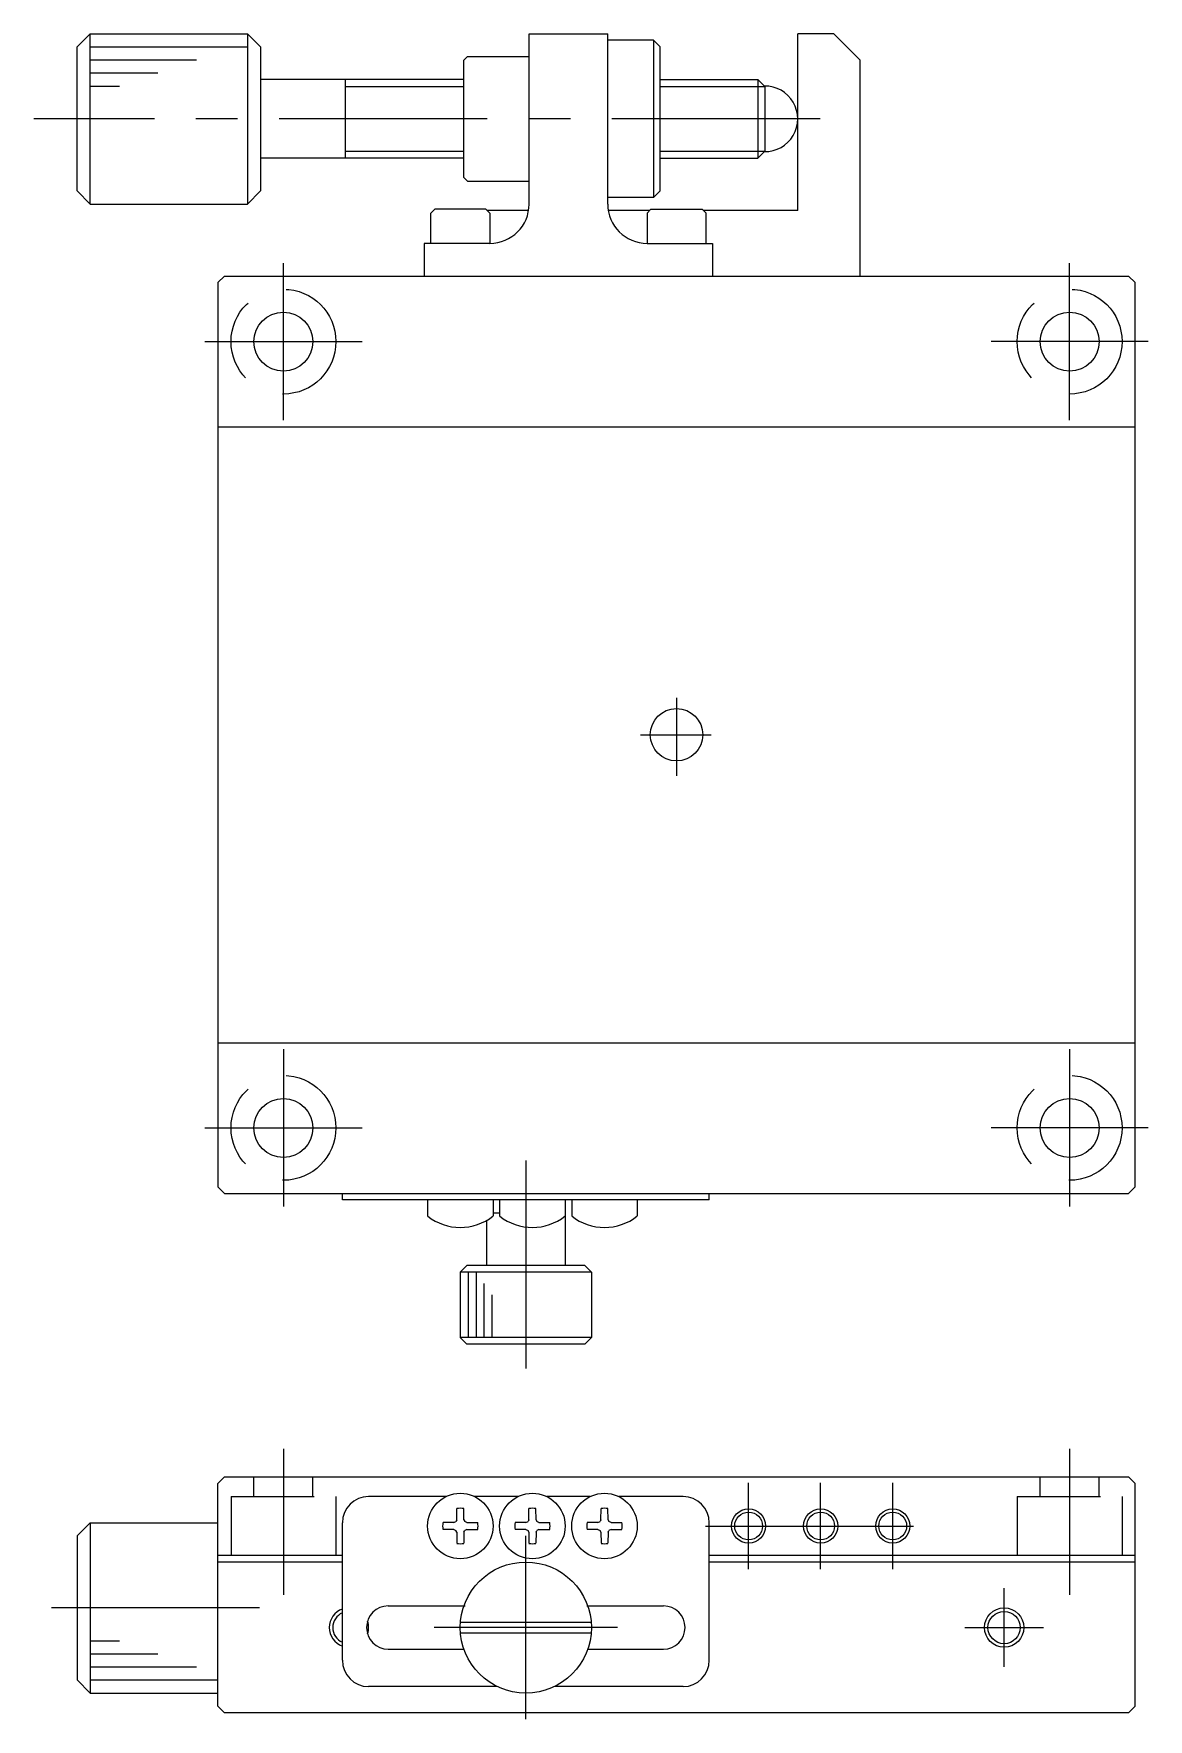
# Model space of a CAD drawing. Extents: x -1 to 207, y -8 to 292.
# Drawn here: x 54.6 to 139.7, y 163.2 to 291.9 of the extents above; entities that cross this region are included whole.
import ezdxf

# ---------------------------------------------------------------- set-up
doc = ezdxf.new("R2010")
doc.units = 0
doc.header["$LTSCALE"] = 0.5
doc.linetypes.add('CENTER', pattern=[50.8, 31.75, -6.35, 6.35, -6.35])
doc.linetypes.add('DASHED', pattern=[19.05, 12.7, -6.35])
for name, color, linetype in [('MSM_CENTER', 1, 'CENTER'), ('MSM_CONTINUOUS', 7, 'CONTINUOUS'), ('MSM_DASHED', 4, 'DASHED'), ('MSM_NARROW', 5, 'CONTINUOUS')]:
    doc.layers.add(name, color=color, linetype=linetype)

msp = doc.modelspace()

# ---------------------------------------------------------------- linework, layer by layer
at = {"layer": 'MSM_CENTER'}
for p, q in [((114.64, 285.37), (54.63, 285.37)), ((73.69, 262.37), (73.69, 274.37)), ((133.69, 262.37), (133.69, 274.37)), ((67.69, 268.37), (79.69, 268.37)), ((139.69, 268.37), (127.69, 268.37)), ((103.69, 241.18), (103.69, 235.23)), ((100.94, 238.37), (106.34, 238.37)), ((73.69, 214.37), (73.69, 202.37)), ((133.69, 214.37), (133.69, 202.37)), ((67.69, 208.37), (79.69, 208.37)), ((139.69, 208.37), (127.69, 208.37)), ((92.19, 205.89), (92.19, 188)), ((73.69, 183.87), (73.69, 172.74)), ((133.69, 183.87), (133.69, 172.74)), ((109.19, 174.69), (109.19, 181.29)), ((114.69, 174.69), (114.69, 181.29)), ((120.19, 174.69), (120.19, 181.29)), ((105.89, 177.99), (123.49, 177.99)), ((92.19, 163.24), (92.19, 177.24)), ((128.69, 167.24), (128.69, 173.24)), ((71.87, 171.74), (54.63, 171.74)), ((99.19, 170.24), (85.19, 170.24)), ((125.69, 170.24), (131.69, 170.24))]:
    msp.add_line(p, q, dxfattribs=at)
at = {"layer": 'MSM_CONTINUOUS'}
for p, q in [((57.94, 290.87), (58.94, 291.87)), ((57.94, 279.87), (57.94, 290.87)), ((58.94, 291.87), (70.94, 291.87)), ((58.94, 278.87), (58.94, 291.87)), ((71.94, 290.87), (70.94, 291.87)), ((70.94, 291.87), (70.94, 278.87)), ((71.94, 290.87), (71.94, 279.87)), ((92.44, 278.87), (92.44, 291.87)), ((92.44, 291.87), (98.44, 291.87)), ((98.44, 278.87), (98.44, 291.87)), ((101.94, 291.37), (98.44, 291.37)), ((101.94, 291.37), (101.94, 279.37)), ((102.44, 290.87), (101.94, 291.37)), ((102.44, 279.87), (102.44, 290.87)), ((112.94, 278.37), (112.94, 291.87)), ((115.69, 291.87), (112.94, 291.87)), ((115.69, 291.87), (117.69, 289.87)), ((87.44, 289.82), (87.74, 290.12)), ((87.44, 289.82), (87.44, 280.92)), ((87.74, 290.12), (92.44, 290.12)), ((117.69, 289.87), (117.69, 273.37)), ((87.44, 288.37), (71.94, 288.37)), ((78.44, 282.37), (78.44, 288.37)), ((102.44, 288.37), (109.9, 288.37)), ((109.9, 288.37), (109.9, 282.37)), ((110.44, 287.83), (109.9, 288.37)), ((110.44, 287.83), (110.44, 282.91)), ((87.44, 282.37), (71.94, 282.37)), ((102.44, 282.37), (109.9, 282.37)), ((109.9, 282.37), (110.44, 282.91)), ((87.44, 280.92), (87.74, 280.62)), ((87.74, 280.62), (92.44, 280.62)), ((57.94, 279.87), (58.94, 278.87)), ((101.94, 279.37), (98.44, 279.37)), ((102.44, 279.87), (101.94, 279.37)), ((58.94, 278.87), (70.94, 278.87)), ((84.94, 278.17), (85.24, 278.47)), ((84.94, 275.87), (84.94, 278.17)), ((89.14, 278.47), (85.24, 278.47)), ((89.44, 278.17), (89.14, 278.47)), ((92.4, 278.37), (89.24, 278.37)), ((89.44, 278.17), (89.44, 275.87)), ((101.64, 278.37), (98.49, 278.37)), ((101.44, 278.17), (101.74, 278.47)), ((101.44, 278.17), (101.44, 275.87)), ((101.74, 278.47), (105.64, 278.47)), ((105.94, 278.17), (105.64, 278.47)), ((112.94, 278.37), (105.74, 278.37)), ((105.94, 275.87), (105.94, 278.17)), ((89.44, 275.87), (84.44, 275.87)), ((84.44, 275.87), (84.44, 273.37)), ((101.44, 275.87), (106.44, 275.87)), ((106.44, 275.87), (106.44, 273.37)), ((68.69, 272.87), (69.19, 273.37)), ((68.69, 272.87), (68.69, 203.87)), ((69.19, 273.37), (138.19, 273.37)), ((138.19, 273.37), (138.69, 272.87)), ((138.69, 203.87), (138.69, 272.87)), ((68.69, 261.87), (138.69, 261.87)), ((68.69, 214.87), (138.69, 214.87)), ((69.19, 203.37), (68.69, 203.87)), ((69.19, 203.37), (138.19, 203.37)), ((78.19, 202.87), (78.19, 203.37)), ((106.19, 202.87), (106.19, 203.37)), ((138.69, 203.87), (138.19, 203.37)), ((106.19, 202.87), (78.19, 202.87)), ((84.69, 202.87), (84.69, 201.65)), ((89.69, 202.87), (89.69, 201.65)), ((90.19, 202.87), (90.19, 201.65)), ((95.19, 202.87), (95.19, 197.87)), ((95.19, 202.87), (95.19, 201.65)), ((95.69, 202.87), (95.69, 201.65)), ((100.69, 202.87), (100.69, 201.65)), ((89.19, 201.3), (89.19, 197.87)), ((90.19, 201.87), (89.69, 201.87)), ((87.69, 197.87), (87.19, 197.37)), ((87.19, 197.37), (87.19, 192.37)), ((97.19, 197.37), (87.19, 197.37)), ((96.69, 197.87), (87.69, 197.87)), ((97.19, 197.37), (96.69, 197.87)), ((97.19, 197.37), (97.19, 192.37)), ((87.19, 192.37), (87.69, 191.87)), ((97.19, 192.37), (87.19, 192.37)), ((96.69, 191.87), (87.69, 191.87)), ((96.69, 191.87), (97.19, 192.37)), ((69.19, 181.74), (68.69, 181.24)), ((69.19, 181.74), (138.19, 181.74)), ((138.19, 181.74), (138.69, 181.24)), ((68.69, 164.24), (68.69, 181.24)), ((86.1, 180.24), (80.19, 180.24)), ((91.6, 180.24), (88.28, 180.24)), ((97.1, 180.24), (93.78, 180.24)), ((104.19, 180.24), (99.28, 180.24)), ((138.69, 164.24), (138.69, 181.24)), ((86.92, 178.47), (86.93, 179.32)), ((87.47, 178.47), (87.45, 179.32)), ((92.42, 178.47), (92.43, 179.32)), ((92.97, 178.47), (92.95, 179.32)), ((97.92, 178.47), (97.93, 179.32)), ((98.47, 178.47), (98.45, 179.32)), ((57.94, 177.24), (58.94, 178.24)), ((58.94, 178.24), (58.94, 165.24)), ((58.94, 178.24), (68.69, 178.24)), ((78.19, 167.74), (78.19, 178.24)), ((86.69, 178.27), (85.87, 178.25)), ((86.69, 177.72), (85.87, 177.73)), ((86.69, 178.27), (86.86, 178.34)), ((86.69, 177.72), (86.86, 177.64)), ((86.92, 178.47), (86.86, 178.34)), ((86.92, 177.51), (86.86, 177.64)), ((86.92, 177.51), (86.93, 176.67)), ((87.47, 177.51), (87.45, 176.67)), ((87.47, 178.47), (87.53, 178.34)), ((87.47, 177.51), (87.53, 177.64)), ((87.69, 178.27), (87.53, 178.34)), ((87.69, 177.72), (87.53, 177.64)), ((87.69, 178.27), (88.52, 178.25)), ((87.69, 177.72), (88.52, 177.73)), ((92.19, 178.27), (91.37, 178.25)), ((92.19, 177.72), (91.37, 177.73)), ((92.19, 178.27), (92.36, 178.34)), ((92.19, 177.72), (92.36, 177.64)), ((92.42, 178.47), (92.36, 178.34)), ((92.42, 177.51), (92.36, 177.64)), ((92.42, 177.51), (92.43, 176.67)), ((92.97, 177.51), (92.95, 176.67)), ((92.97, 178.47), (93.03, 178.34)), ((92.97, 177.51), (93.03, 177.64)), ((93.19, 178.27), (93.03, 178.34)), ((93.19, 177.72), (93.03, 177.64)), ((93.19, 178.27), (94.02, 178.25)), ((93.19, 177.72), (94.02, 177.73)), ((97.69, 178.27), (96.87, 178.25)), ((97.69, 177.72), (96.87, 177.73)), ((97.69, 178.27), (97.86, 178.34)), ((97.69, 177.72), (97.86, 177.64)), ((97.92, 178.47), (97.86, 178.34)), ((97.92, 177.51), (97.86, 177.64)), ((97.92, 177.51), (97.93, 176.67)), ((98.47, 177.51), (98.45, 176.67)), ((98.47, 178.47), (98.53, 178.34)), ((98.47, 177.51), (98.53, 177.64)), ((98.69, 178.27), (98.53, 178.34)), ((98.69, 177.72), (98.53, 177.64)), ((98.69, 178.27), (99.52, 178.25)), ((98.69, 177.72), (99.52, 177.73)), ((106.19, 167.74), (106.19, 178.24)), ((57.94, 177.24), (57.94, 166.24)), ((78.19, 175.74), (68.69, 175.74)), ((78.19, 175.24), (68.69, 175.24)), ((138.69, 175.74), (106.19, 175.74)), ((138.69, 175.24), (106.19, 175.24)), ((81.69, 171.89), (87.55, 171.89)), ((96.84, 171.89), (102.69, 171.89)), ((87.21, 170.64), (97.18, 170.64)), ((87.21, 169.84), (97.18, 169.84)), ((81.69, 168.59), (87.41, 168.59)), ((96.98, 168.59), (102.69, 168.59)), ((57.94, 166.24), (58.94, 165.24)), ((58.94, 165.24), (68.69, 165.24)), ((90.01, 165.74), (80.19, 165.74)), ((104.19, 165.74), (94.37, 165.74)), ((68.69, 164.24), (69.19, 163.74)), ((138.19, 163.74), (69.19, 163.74)), ((138.19, 163.74), (138.69, 164.24))]:
    msp.add_line(p, q, dxfattribs=at)
for centre, radius in [((73.69, 268.37), 2.25), ((133.69, 268.37), 2.25), ((103.69, 238.37), 2), ((73.69, 208.37), 2.25), ((133.69, 208.37), 2.25), ((87.19, 177.99), 2.5), ((92.69, 177.99), 2.5), ((98.19, 177.99), 2.5), ((109.19, 177.99), 1.06), ((114.69, 177.99), 1.06), ((120.19, 177.99), 1.06), ((92.19, 170.24), 5), ((128.69, 170.24), 1.23)]:
    msp.add_circle(centre, radius, dxfattribs=at)
for centre, radius, start, end in [((110.44, 285.37), 2.5, 269.0567, 90.9433), ((89.44, 278.87), 3, 270, 0), ((101.44, 278.87), 3, 180, 270), ((87.19, 204.77), 4, 231.3178, 308.6822), ((92.69, 204.77), 4, 231.3178, 308.6822), ((98.19, 204.77), 4, 231.3178, 308.6822), ((80.19, 178.24), 2, 90, 180), ((104.19, 178.24), 2, 0, 90), ((87.19, 177.99), 1.35, 78.8959, 101.1041), ((92.69, 177.99), 1.35, 78.8959, 101.1041), ((98.19, 177.99), 1.35, 78.8959, 101.1041), ((87.19, 177.99), 1.35, 168.8959, 191.1041), ((87.19, 177.99), 1.35, 348.8959, 11.1041), ((92.69, 177.99), 1.35, 168.8959, 191.1041), ((92.69, 177.99), 1.35, 348.8959, 11.1041), ((98.19, 177.99), 1.35, 168.8959, 191.1041), ((98.19, 177.99), 1.35, 348.8959, 11.1041), ((87.19, 177.99), 1.35, 258.8959, 281.1041), ((92.69, 177.99), 1.35, 258.8959, 281.1041), ((98.19, 177.99), 1.35, 258.8959, 281.1041), ((78.69, 170.24), 1.23, 113.9954, 246.0046), ((81.69, 170.24), 1.65, 90, 270), ((102.69, 170.24), 1.65, 270, 90), ((80.19, 167.74), 2, 180, 270), ((104.19, 167.74), 2, 270, 0)]:
    msp.add_arc(centre, radius, start, end, dxfattribs=at)
at = {"layer": 'MSM_DASHED'}
for p, q in [((71.94, 279.87), (70.94, 278.87)), ((71.44, 180.24), (71.44, 181.74)), ((75.94, 180.24), (75.94, 181.74)), ((131.44, 180.24), (131.44, 181.74)), ((135.94, 180.24), (135.94, 181.74)), ((69.69, 180.24), (77.69, 180.24)), ((69.69, 180.24), (69.69, 175.74)), ((77.69, 180.24), (77.69, 175.74)), ((129.69, 180.24), (137.69, 180.24)), ((129.69, 180.24), (129.69, 175.74)), ((137.69, 180.24), (137.69, 175.74))]:
    msp.add_line(p, q, dxfattribs=at)
for centre in [(73.69, 268.37), (133.69, 268.37), (73.69, 208.37), (133.69, 208.37)]:
    msp.add_circle(centre, 4, dxfattribs=at)
at = {"layer": 'MSM_NARROW'}
for p, q in [((58.94, 290.87), (70.94, 290.87)), ((58.94, 289.87), (67.06, 289.87)), ((58.94, 288.87), (64.11, 288.87)), ((58.94, 287.87), (61.18, 287.87)), ((78.44, 287.83), (87.44, 287.83)), ((102.44, 287.83), (110.44, 287.83)), ((78.44, 282.91), (87.44, 282.91)), ((102.44, 282.91), (110.44, 282.91)), ((87.79, 197.37), (87.79, 192.37)), ((88.39, 197.37), (88.39, 192.37)), ((88.99, 196.5), (88.99, 192.37)), ((89.59, 195.63), (89.59, 192.37)), ((58.94, 169.24), (61.18, 169.24)), ((58.94, 168.24), (64.11, 168.24)), ((58.94, 167.24), (67.06, 167.24)), ((58.94, 166.24), (68.69, 166.24))]:
    msp.add_line(p, q, dxfattribs=at)
for centre, radius in [((109.19, 177.99), 1.3), ((114.69, 177.99), 1.3), ((120.19, 177.99), 1.3), ((128.69, 170.24), 1.5)]:
    msp.add_circle(centre, radius, dxfattribs=at)
for start, end in [(109.471, 250.529), (341.3522, 18.6478)]:
    msp.add_arc((78.69, 170.24), 1.5, start, end, dxfattribs=at)

doc.saveas('drawing.dxf')
